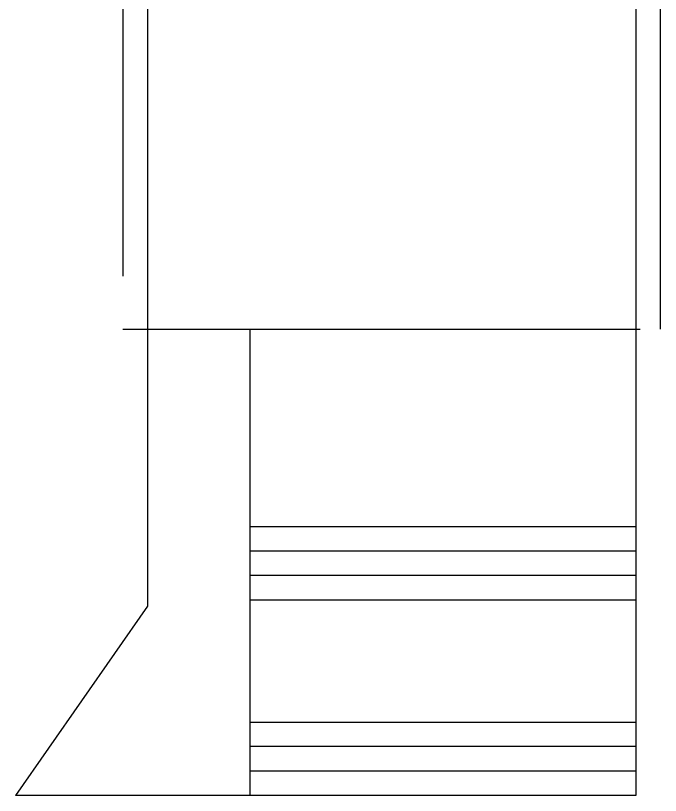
# Model space of a CAD drawing. Header units: millimetres. Extents: x 3605 to 3741, y 1123 to 1192.
# Drawn here: x 3710.68 to 3718.6, y 1122.6 to 1132.18 of the extents above; entities that cross this region are included whole.
import ezdxf

# ---------------------------------------------------------------- set-up
doc = ezdxf.new("R2010")
doc.units = ezdxf.units.MM
doc.linetypes.add('HIDDEN', pattern=[9.525, 6.35, -3.175])
doc.layers.add('ar-piso', color=1, linetype='Continuous')
doc.layers.add('ar-proj', color=1, linetype='HIDDEN')

msp = doc.modelspace()

# ---------------------------------------------------------------- linework, layer by layer
at = {"layer": 'ar-piso'}
for p, q in [((3712.2994, 1132.6762), (3712.2994, 1124.9262)), ((3718.2994, 1132.6762), (3718.2994, 1122.6012)), ((3713.5585, 1128.3262), (3713.5585, 1122.6012)), ((3718.2994, 1125.9012), (3713.5585, 1125.9012)), ((3718.2994, 1125.6012), (3713.5585, 1125.6012)), ((3718.2994, 1125.3012), (3713.5585, 1125.3012)), ((3713.5585, 1125.0012), (3718.2994, 1125.0012)), ((3712.2994, 1124.9262), (3710.6805, 1122.6012)), ((3713.5585, 1123.5012), (3718.2994, 1123.5012)), ((3718.2994, 1123.2012), (3713.5585, 1123.2012)), ((3713.5585, 1122.9012), (3718.2994, 1122.9012)), ((3718.2994, 1122.6012), (3710.6805, 1122.6012))]:
    msp.add_line(p, q, dxfattribs=at)
at = {"layer": 'ar-proj', "color": 1}
msp.add_lwpolyline([(3713.7244, 1135.3262), (3711.9994, 1135.3262), (3711.9994, 1128.3262), (3718.5994, 1128.3262), (3718.5994, 1135.3262), (3716.8744, 1135.3262)], dxfattribs=at)

doc.saveas('drawing.dxf')
